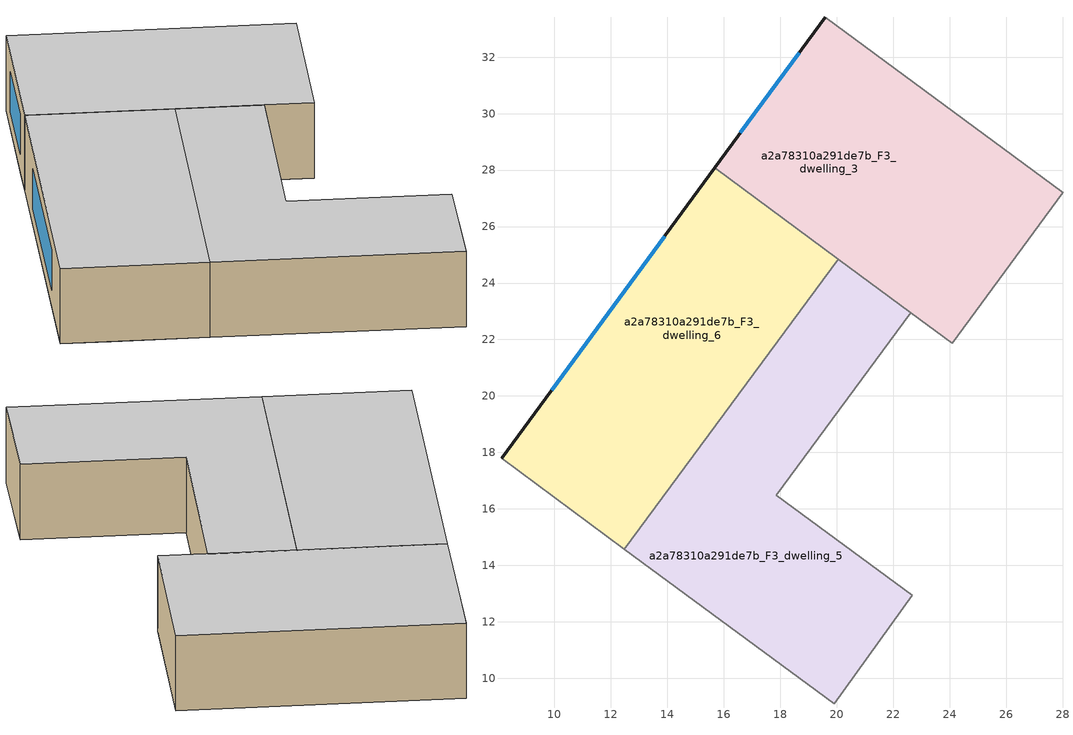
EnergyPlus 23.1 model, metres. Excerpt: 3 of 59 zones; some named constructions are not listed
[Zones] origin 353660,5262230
a2a78310a291de7b_F3_dwelling_3
 floor to a2a78310a291de7b_F2_dwelling_2 (EU_floor_Construction): 21.99,31.64 24.4,23.77 22.36,23.14 16.72,27.3 16.25,28.86 19.59,33.41 z9
 floor to a2a78310a291de7b_F2_dwelling_0 (EU_floor_Construction): 16.25,28.86 16.72,27.3 15.67,28.08 z9
 floor to a2a78310a291de7b_F2_dwelling_5 (EU_floor_Construction): 27.51,26.51 24.72,22.73 23.9,25.41 z9
 floor to a2a78310a291de7b_F2_dwelling_4 (EU_floor_Construction): 28.02,27.2 27.51,26.51 23.9,25.41 21.99,31.64 z9
 floor to a2a78310a291de7b_F2_dwelling_3 (EU_floor_Construction): 24.4,23.77 24.72,22.73 24.09,21.87 22.36,23.14 z9
 wall outside (EU_wall_Construction): 19.59,33.41 15.67,28.08 z9:12
 wall to a2a78310a291de7b_F3_dwelling_2 (EU_wall_Construction): 24.09,21.87 28.02,27.2 z9:12
 wall to a2a78310a291de7b_F3_dwelling_1 (EU_wall_Construction): 28.02,27.2 19.59,33.41 z9:12
 wall to a2a78310a291de7b_F3_dwelling_6 (EU_wall_Construction): 15.67,28.08 20.06,24.84 z9:12
 wall to a2a78310a291de7b_F3_dwelling_5 (EU_wall_Construction): 20.06,24.84 22.63,22.95 z9:12
 wall to a2a78310a291de7b_F3_dwelling_4 (EU_wall_Construction): 22.63,22.95 24.09,21.87 z9:12
 window (EU_Window_Construction): 18.67,32.16 16.59,29.33 z9.7:11.3
 ceiling to a2a78310a291de7b_F4_dwelling_3 (EU_floor_Construction): 24.09,21.87 28.02,27.2 19.59,33.41 15.67,28.08 z12
a2a78310a291de7b_F3_dwelling_5
 floor to a2a78310a291de7b_F2_dwelling_1 (EU_floor_Construction): 19.39,18.56 17.87,16.49 20.65,14.44 21.58,11.41 19.91,9.1 12.48,14.58 15.34,18.45 19.08,19.59 z9
 floor to a2a78310a291de7b_F2_dwelling_0 (EU_floor_Construction): 18.23,22.37 19.08,19.59 15.34,18.45 z9
 floor to a2a78310a291de7b_F2_dwelling_3 (EU_floor_Construction): 22.68,12.94 21.58,11.41 20.65,14.44 z9; 22.63,22.95 19.39,18.56 18.37,21.92 22.36,23.14 z9
 floor to a2a78310a291de7b_F2_dwelling_2 (EU_floor_Construction): 22.36,23.14 18.37,21.92 18.23,22.37 20.06,24.84 z9
 wall to a2a78310a291de7b_F3_dwelling_4 (EU_wall_Construction): 22.68,12.94 17.87,16.49 22.63,22.95 z9:12
 wall adiabatic (EU_wall_Construction): 12.48,14.58 19.91,9.1 22.68,12.94 z9:12
 wall to a2a78310a291de7b_F3_dwelling_6 (EU_wall_Construction): 20.06,24.84 12.48,14.58 z9:12
 ceiling to a2a78310a291de7b_F4_dwelling_5 (EU_floor_Construction): 19.91,9.1 22.68,12.94 17.87,16.49 22.63,22.95 20.06,24.84 12.48,14.58 z12
a2a78310a291de7b_F3_dwelling_6
 floor to a2a78310a291de7b_F2_dwelling_0 (EU_floor_Construction): 16.72,27.3 18.23,22.37 15.34,18.45 9.61,16.7 8.13,17.79 15.67,28.08 z9
 floor to a2a78310a291de7b_F2_dwelling_1 (EU_floor_Construction): 15.34,18.45 12.48,14.58 9.61,16.7 z9
 floor to a2a78310a291de7b_F2_dwelling_2 (EU_floor_Construction): 20.06,24.84 18.23,22.37 16.72,27.3 z9
 wall outside (EU_wall_Construction): 15.67,28.08 8.13,17.79 z9:12
 wall adiabatic (EU_wall_Construction): 8.13,17.79 12.48,14.58 z9:12
 window (EU_Window_Construction): 13.9,25.66 9.9,20.21 z9.7:11.3
 ceiling to a2a78310a291de7b_F4_dwelling_6 (EU_floor_Construction): 12.48,14.58 20.06,24.84 15.67,28.08 8.13,17.79 z12
[SCHEDULE:FILE] Column Number=1; Rows to Skip at Top=0; Number of Hours of Data=8760; Column Separator=Comma; Interpolate to Timestep=No; Minutes per Item=60; Adjust Schedule for Daylight Savings=Yes
Name | File
EU_Step8_GainSchedule_a2a78310a291de7b_F2_dwelling_2_f000 | ../../schedules/a2a78310a291de7b/a2a78310a291de7b_F2_dwelling_2_f000_gain.csv
EU_Step8_GainSchedule_a2a78310a291de7b_F2_dwelling_3_f000 | ../../schedules/a2a78310a291de7b/a2a78310a291de7b_F2_dwelling_3_f000_gain.csv
EU_Step8_GainSchedule_a2a78310a291de7b_F2_dwelling_4_f000 | ../../schedules/a2a78310a291de7b/a2a78310a291de7b_F2_dwelling_4_f000_gain.csv
EU_Step8_GainSchedule_a2a78310a291de7b_F2_dwelling_5_f000 | ../../schedules/a2a78310a291de7b/a2a78310a291de7b_F2_dwelling_5_f000_gain.csv
EU_Step8_GainSchedule_a2a78310a291de7b_F2_dwelling_6_f000 | ../../schedules/a2a78310a291de7b/a2a78310a291de7b_F2_dwelling_6_f000_gain.csv
EU_Step8_GainSchedule_a2a78310a291de7b_F2_dwelling_7_f000 | ../../schedules/a2a78310a291de7b/a2a78310a291de7b_F2_dwelling_7_f000_gain.csv
EU_Step8_GainSchedule_a2a78310a291de7b_F3_dwelling_0_f000 | ../../schedules/a2a78310a291de7b/a2a78310a291de7b_F3_dwelling_0_f000_gain.csv
EU_Step8_GainSchedule_a2a78310a291de7b_F3_dwelling_1_f000 | ../../schedules/a2a78310a291de7b/a2a78310a291de7b_F3_dwelling_1_f000_gain.csv
EU_Step8_GainSchedule_a2a78310a291de7b_F3_dwelling_2_f000 | ../../schedules/a2a78310a291de7b/a2a78310a291de7b_F3_dwelling_2_f000_gain.csv
EU_Step8_GainSchedule_a2a78310a291de7b_F3_dwelling_3_f000 | ../../schedules/a2a78310a291de7b/a2a78310a291de7b_F3_dwelling_3_f000_gain.csv
EU_Step8_GainSchedule_a2a78310a291de7b_F3_dwelling_4_f000 | ../../schedules/a2a78310a291de7b/a2a78310a291de7b_F3_dwelling_4_f000_gain.csv
EU_Step8_GainSchedule_a2a78310a291de7b_F3_dwelling_5_f000 | ../../schedules/a2a78310a291de7b/a2a78310a291de7b_F3_dwelling_5_f000_gain.csv
EU_Step8_GainSchedule_a2a78310a291de7b_F3_dwelling_6_f000 | ../../schedules/a2a78310a291de7b/a2a78310a291de7b_F3_dwelling_6_f000_gain.csv
